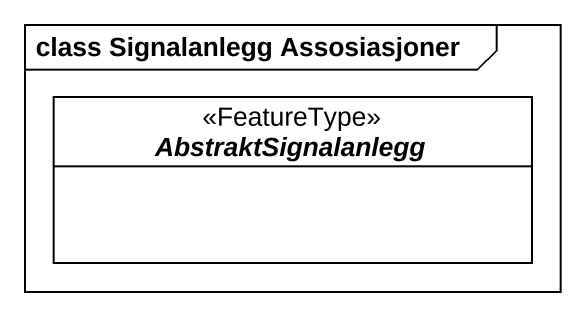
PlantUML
@startuml
mainframe class Signalanlegg Assosiasjoner
hide circle
hide empty members
abstract class AbstraktSignalanlegg <<FeatureType>>
@enduml
